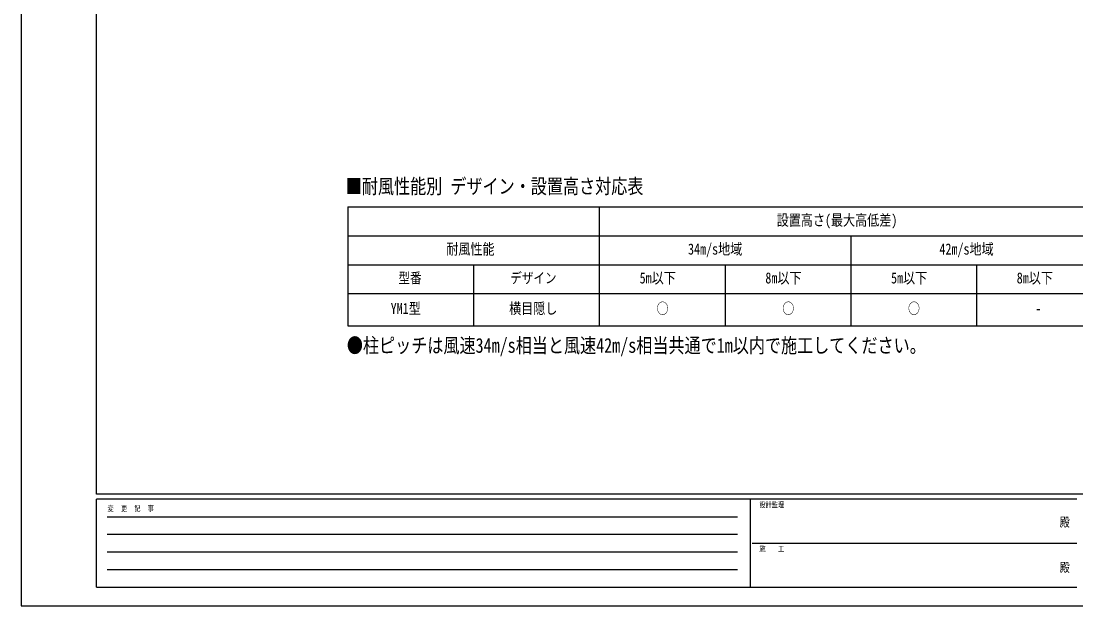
# Model space of a CAD drawing. Units: millimetres, scale not verified. Extents: x -4205 to 4205, y -2970 to 2970.
# Drawn here: x -4205 to -9, y -2970 to -642 of the extents above; entities that cross this region are included whole.
import ezdxf
from ezdxf.enums import TextEntityAlignment as Align

# ---------------------------------------------------------------- set-up
doc = ezdxf.new("R2010")
doc.units = ezdxf.units.MM
doc.header["$LTSCALE"] = 16
doc.layers.add('0-1_USER1', color=3, linetype='Continuous')
doc.layers.add('0-4_YKK_ZWAK', color=7, linetype='Continuous')
doc.styles.add('ＭＳ ゴシック', font='')
doc.styles.get('ＭＳ ゴシック').set_extended_font_data('MS Gothic')

msp = doc.modelspace()

# ---------------------------------------------------------------- linework, layer by layer
at = {"layer": '0-1_USER1'}
for p, q in [((-2904.98, -1382.09), (95.02, -1382.09)), ((-2904.98, -1382.09), (-2904.98, -1855)), ((-1904.98, -1382.09), (-1904.98, -1855)), ((-2904.98, -1497.09), (95.02, -1497.09)), ((-904.98, -1497.09), (-904.98, -1855)), ((-2904.98, -1612.09), (95.02, -1612.09)), ((-2404.98, -1612.09), (-2404.98, -1855)), ((-1404.98, -1612.09), (-1404.98, -1855)), ((-404.98, -1612.09), (-404.98, -1855)), ((-2904.98, -1727.09), (95.02, -1727.09)), ((-2904.98, -1855), (95.02, -1855))]:
    msp.add_line(p, q, dxfattribs=at)
at = {"layer": '0-4_YKK_ZWAK'}
for p, q in [((-3904.98, -2525), (-3904.98, 2775)), ((3895.02, -2525), (-3904.98, -2525)), ((-1304.98, -2545), (-3904.98, -2545)), ((-3904.98, -2895), (-3904.98, -2545)), ((-1304.98, -2545), (-1304.98, -2895)), ((-4.98, -2545), (-1304.98, -2545)), ((-3862.48, -2615), (-1354.98, -2615)), ((-3862.48, -2685), (-1354.98, -2685)), ((-1297.48, -2720), (-4.98, -2720)), ((-3862.48, -2755), (-1354.98, -2755)), ((-3862.48, -2825), (-1354.98, -2825)), ((-3904.98, -2895), (-1304.98, -2895)), ((-1304.98, -2895), (-4.98, -2895))]:
    msp.add_line(p, q, dxfattribs=at)
msp.add_lwpolyline([(-4205, -2970), (4205, -2970), (4205, 2970), (-4205, 2970)], close=True, dxfattribs=at)

# ---------------------------------------------------------------- texts
at = {"layer": '0-1_USER1', "style": 'ＭＳ ゴシック', "width": 0.8}
for s, height, p in [('■耐風性能別 デザイン・設置高さ対応表', 58.65, (-2913.51, -1346.52)), ('設置高さ(最大高低差)', 43.99, (-1199.38, -1469.59)), ('耐風性能', 43.99, (-2513.78, -1584.59)), ('34m/s地域', 43.99, (-1552.18, -1584.59)), ('42m/s地域', 43.99, (-552.18, -1584.59)), ('型番', 42.15, (-2704.04, -1698.34)), ('デザイン', 42.15, (-2259.22, -1698.34)), ('5m以下', 43.99, (-1744.58, -1699.59)), ('8m以下', 43.99, (-1244.58, -1699.59)), ('5m以下', 43.99, (-744.58, -1699.59)), ('8m以下', 43.99, (-244.58, -1699.59)), ('YM1型', 43.99, (-2734.98, -1821.05)), ('横目隠し', 43.99, (-2263.78, -1821.05)), ('○', 43.99, (-1677.38, -1821.05)), ('○', 43.99, (-1177.38, -1821.05)), ('○', 43.99, (-677.38, -1821.05)), ('-', 43.99, (-170.98, -1821.05)), ('●柱ピッチは風速34m/s相当と風速42m/s相当共通で1m以内で施工してください。', 58.65, (-2909.25, -1980))]:
    msp.add_text(s, height=height, dxfattribs=at).set_placement(p, align=Align.BOTTOM_LEFT)
at = {"layer": '0-4_YKK_ZWAK', "style": 'ＭＳ ゴシック', "width": 0.8}
for s, height, p in [('設計監理', 21.99, (-1268.31, -2585)), ('変  更  記  事', 21.99, (-3861.31, -2600)), ('殿', 36.66, (-73.67, -2665.83)), ('施\u3000\u3000工', 21.99, (-1268.31, -2760)), ('殿', 36.66, (-73.67, -2845.83))]:
    msp.add_text(s, height=height, dxfattribs=at).set_placement(p, align=Align.BOTTOM_LEFT)

doc.saveas('drawing.dxf')
